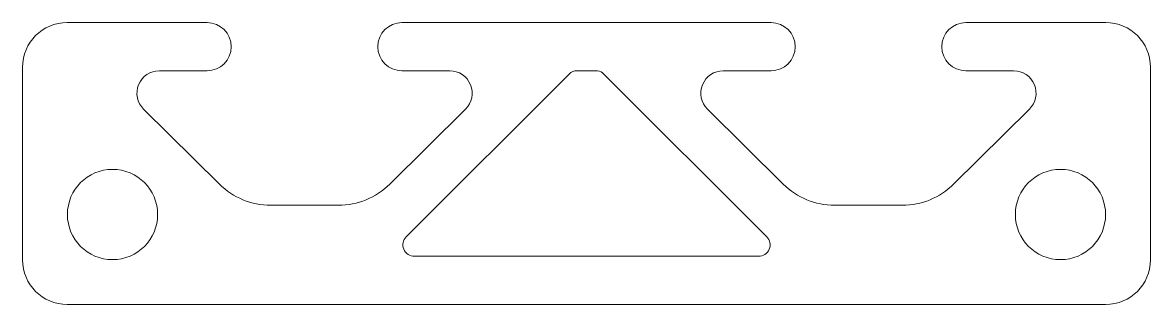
# Model space of a CAD drawing. Header units: millimetres. Extents: x -25 to 25, y -6.2 to 6.2.
import ezdxf

# ---------------------------------------------------------------- set-up
doc = ezdxf.new("R2010")
doc.units = ezdxf.units.MM

msp = doc.modelspace()

# ---------------------------------------------------------------- linework, layer by layer
at = {"color": 7, "linetype": 'Continuous', "lineweight": 15}
for p, q in [((-16.82, 6.25), (-23.018, 6.25)), ((8.18, 6.25), (-8.18, 6.25)), ((23.018, 6.25), (16.82, 6.25)), ((-25, 4.268), (-25, -4.268)), ((-18.936, 4.11), (-16.82, 4.11)), ((-8.18, 4.11), (-6.064, 4.11)), ((0.415, 4.116), (-0.415, 4.116)), ((7.989, -3.248), (0.715, 4.025)), ((6.064, 4.11), (8.18, 4.11)), ((16.82, 4.11), (18.936, 4.11)), ((25, -4.268), (25, 4.268)), ((-0.774, 3.967), (-7.989, -3.248)), ((-16.275, -0.915), (-19.635, 2.409)), ((-5.365, 2.409), (-8.725, -0.915)), ((8.725, -0.915), (5.365, 2.409)), ((19.635, 2.409), (16.275, -0.915)), ((-10.999, -1.85), (-14.001, -1.85)), ((14.001, -1.85), (10.999, -1.85)), ((-7.63, -4.116), (7.63, -4.116)), ((-23.018, -6.25), (23.018, -6.25))]:
    msp.add_line(p, q, dxfattribs=at)
for centre in [(-21.011, -2.261), (21.011, -2.261)]:
    msp.add_circle(centre, 2, dxfattribs=at)
for centre, radius, start, end in [((-23.018, 4.268), 1.982, 90, 180), ((-16.82, 5.18), 1.07, 270, 90), ((-8.18, 5.18), 1.07, 90, 270), ((8.18, 5.18), 1.07, 270, 90), ((16.82, 5.18), 1.07, 90, 270), ((23.018, 4.268), 1.982, 0, 90), ((-18.936, 3.116), 0.994, 90, 225.3104), ((-6.064, 3.116), 0.994, 314.6896, 90), ((-0.415, 3.608), 0.508, 90, 135), ((0.426, 3.608), 0.508, 55.278, 91.2859), ((6.064, 3.116), 0.994, 90, 225.3104), ((18.936, 3.116), 0.994, 314.6896, 90), ((-14.001, 1.384), 3.234, 225.3104, 270), ((-10.999, 1.384), 3.234, 270, 314.6896), ((10.999, 1.384), 3.234, 225.3104, 270), ((14.001, 1.384), 3.234, 270, 314.6896), ((-7.63, -3.608), 0.508, 135, 270), ((7.63, -3.608), 0.508, 270, 45), ((-23.018, -4.268), 1.982, 180, 270), ((23.018, -4.268), 1.982, 270, 0)]:
    msp.add_arc(centre, radius, start, end, dxfattribs=at)

doc.saveas('drawing.dxf')
